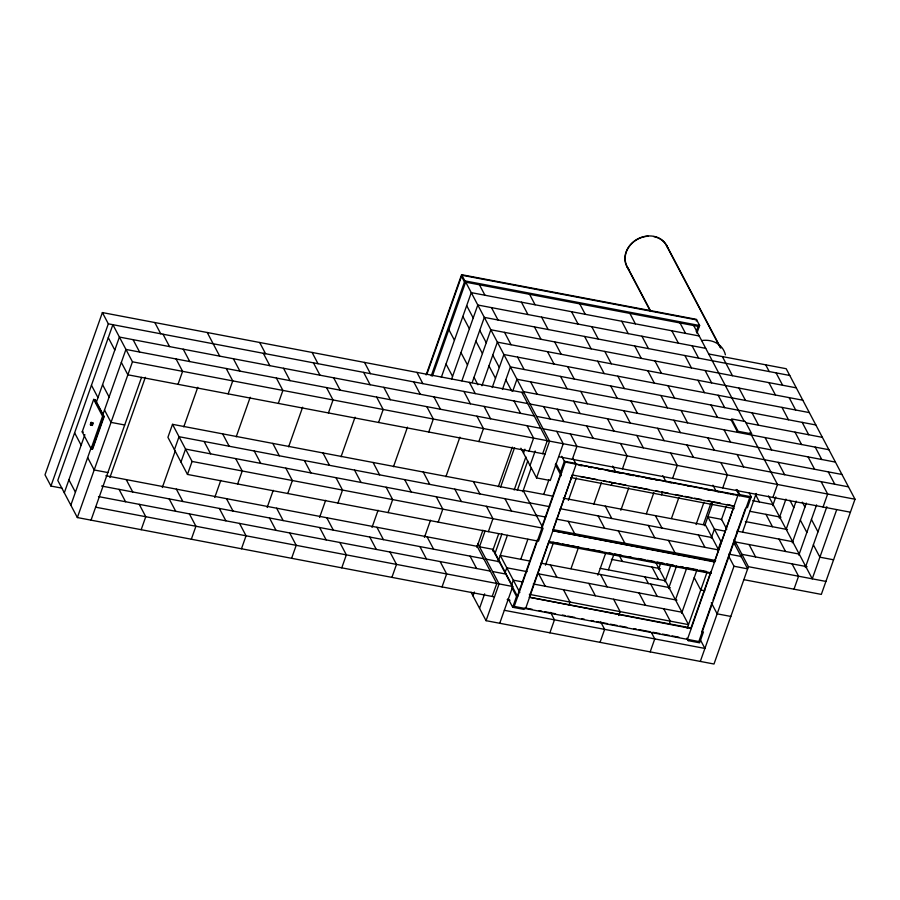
<?xml version="1.0" encoding="UTF-8"?>
<svg xmlns="http://www.w3.org/2000/svg" width="900" height="900" viewBox="0 0 900 900"><rect width="100%" height="100%" fill="white"/><g stroke="black" fill="none" stroke-linecap="round" stroke-linejoin="round"><path stroke-width="1.35" d="M90.427 424.238L91.08 422.404L92.835 422.764L92.306 425.452L90.551 425.104L90.427 424.238L91.8 424.507M90.551 425.104L91.586 423.36L91.08 422.404M524.07 392.76L102.386 312.57L45 474.806L50.929 486.056L61.965 488.149M50.929 486.056L108.326 323.82L102.386 312.57M82.192 431.854L93.668 399.397L95.265 399.701L104.164 416.576L92.677 449.021L91.08 448.729L82.192 431.854L83.329 432.067M64.305 492.806L84.881 434.644M96.109 402.919L119.407 337.061L534.24 415.946M70.83 505.181L91.406 447.019M102.634 415.294L125.933 349.436L540.765 428.321M91.08 448.729L102.566 416.272L93.668 399.397M92.228 448.942L103.703 416.498L94.804 399.623M77.355 517.556L132.457 361.811L112.883 324.686L57.78 480.431L77.355 517.556L494.471 596.88M91.035 520.155L141.536 377.392M109.89 477.562L145.35 377.314M178.009 384.322L182.599 371.34L176.074 358.976M172.507 424.327L167.917 437.31L187.481 474.435L538.504 541.192L543.094 528.21L192.083 461.452L172.507 424.327L523.519 491.085M141.176 529.695L145.766 516.712L139.241 504.338M174.442 449.685L179.032 436.702L530.044 503.46M162.315 487.53L175.376 450.596M183.78 426.859L197.775 387.281M180.968 462.06L185.558 449.077L536.569 515.835M187.481 474.435L192.083 461.452M228.15 393.863L232.74 380.88L226.215 368.505M191.329 539.235L195.919 526.252L189.394 513.877M214.74 497.498L220.804 480.353M236.205 436.826L250.2 397.26M237.634 483.975L242.224 470.993L235.699 458.618M278.303 403.402L282.892 390.42L276.368 378.045M241.47 548.764L246.06 535.793L239.535 523.418M267.165 507.465L273.229 490.32M288.63 446.794L302.625 407.228M287.775 493.504L292.365 480.532L285.84 468.157M328.444 412.931L333.034 399.96L326.509 387.585M291.611 558.304L296.201 545.321L289.688 532.946M319.59 517.433L325.654 500.287M341.044 456.761L355.05 417.195M337.928 503.044L342.517 490.061L335.993 477.686M378.585 422.471L383.175 409.489L376.65 397.114M341.764 567.844L346.354 554.861L339.829 542.486M372.015 527.411L378.079 510.266M393.469 466.729L407.475 427.162M426.116 374.951L461.588 274.68L696.364 319.331L699.626 325.519L696.904 333.214M426.881 374.209L461.891 275.243L696.656 319.894L696.274 320.974M431.246 375.874L464.85 280.868L461.588 274.68M432.394 376.088L465.615 282.173M388.069 512.584L392.659 499.601L386.134 487.226M441.349 377.246L471.274 292.635L699.21 335.981M428.738 432.011L433.327 419.029L426.803 406.654M451.62 379.046L477.799 305.01L705.735 348.356M391.905 577.373L396.495 564.401L389.97 552.026M461.88 380.846L484.324 317.385L789.761 375.469M472.151 382.635L490.849 329.76L796.286 387.844M424.44 537.379L430.504 520.234M445.894 476.707L459.9 437.13M481.939 385.762L497.374 342.135L802.8 400.219M438.21 522.113L442.8 509.141L436.275 496.766M492.21 387.562L503.899 354.51L809.325 412.594M478.879 441.54L483.469 428.569L476.944 416.194M502.436 389.475L510.424 366.885L815.85 424.969M442.046 586.913L446.647 573.93L440.123 561.555M512.741 391.162L516.949 379.26L732.577 420.266M476.865 547.346L482.929 530.201M498.319 486.675L512.325 447.109M479.419 546.998L485.032 531.101M500.501 487.406L514.553 447.671M488.363 531.653L492.952 518.67L486.428 506.295M473.006 595.924L474.39 592.031M523.507 453.161L524.914 449.19M492.626 550.924L498.713 533.711M514.17 490.005L525.881 456.896M529.02 451.08L533.61 438.098L527.085 425.723M494.921 553.714L501.952 533.835M517.365 490.264L527.726 460.991M479.531 608.299L484.639 593.854M530.033 465.536L535.185 450.99M498.015 561.791L507.364 535.354M522.799 491.726L531.214 467.933M492.199 596.452L496.789 583.47L476.775 545.512M542.7 453.679L547.29 440.696L521.786 392.332M734.074 539.46L748.429 566.685L713.992 664.02L486.056 620.674L499.061 583.898L477.765 543.499M556.717 431.359L563.243 443.734L550.238 480.51L536.558 477.911L549.574 441.135L466.054 282.735M504.956 572.985L506.79 567.788L527.119 571.658M511.481 585.36L513.315 580.163L522.799 581.974M520.864 559.08L527.884 539.246M543.78 494.303L548.921 479.767M499.736 623.273L512.741 586.508L493.166 549.382L479.498 546.784M524.475 608.355L524.092 609.435L512.696 607.275L516.521 596.452L511.931 587.768M561.656 472.286L560.52 472.072L564.345 461.261L561.724 456.289M517.185 596.61L537.266 539.854M541.462 527.985L561.071 472.556M565.099 462.555L514.215 606.409L698.839 641.52L749.722 497.666L564.806 461.993M572.332 459.315L576.923 446.332L570.398 433.957M575.359 464.512L575.741 463.421L573.12 458.46M529.515 596.137L549.124 540.709M552.859 530.145L572.467 474.716M545.467 565.166L553.421 542.7M568.384 500.389L576.337 477.923M570.983 568.688L578.498 547.459M593.775 504.259L601.414 482.692M549.877 632.812L554.467 619.83L550.553 612.405M569.07 604.676L569.981 602.077L563.467 589.702M611.303 485.269L612.225 482.67M622.474 468.855L627.064 455.873L620.539 443.498M597.87 575.201L605.779 552.847M620.842 510.266L628.785 487.822M608.467 569.7L613.597 555.199M696.229 331.673L698.107 326.385M600.03 642.352L604.62 629.37L600.705 621.945M646.391 513.709L653.861 492.593M618.75 615.51L620.134 611.617L613.609 599.242M661.455 494.809L662.366 492.21M672.626 478.384L677.216 465.412L670.691 453.037M671.456 518.479L678.926 497.363M658.485 569.43L660.825 562.804M665.01 581.805L670.894 565.166M668.554 588.577L676.508 566.1M650.171 651.881L654.761 638.91L651.499 632.722M696.06 524.565L704.002 502.132M675.461 599.873L686.768 567.9M703.373 524.543L710.842 503.426M669.364 623.745L670.275 621.146L663.75 608.771M711.596 504.338L712.519 501.739M704.711 525.712L712.451 503.82M722.768 487.924L727.357 474.941L720.832 462.566M681.604 613.327L696.982 569.869M711.236 538.087L714.409 529.121L725.355 531.202M721.406 519.773L726.221 506.194M687.195 628.346L706.871 572.704M717.66 550.744L720.934 541.496L707.884 516.746L721.564 519.345L726.784 529.245M690.885 628.234L710.955 571.477M714.229 562.241L734.299 505.496M687.442 639.349L738.034 494.944L576.202 464.164L525.611 608.569L525.319 608.006L532.17 609.311M702.281 631.789L703.429 632.002L699.604 642.814L688.207 640.654L688.59 639.562M737.235 489.668L739.856 494.64L739.474 495.72L736.2 489.51M701.809 631.721L712.08 602.685M713.014 600.041L745.234 508.984M749.284 493.076L751.252 496.8L747.428 507.623L746.28 507.397M734.456 544.523L735.379 541.935L799.2 554.074M742.68 531.709L756.214 493.47M700.312 661.421L733.984 566.246L728.764 556.346M740.981 556.898L741.904 554.31L807.086 566.707M772.909 497.464L777.499 484.481L750.105 432.506M772.717 505.654L775.8 496.935M779.242 518.029L785.925 499.129M786.15 529.324L796.14 501.075M792.293 542.779L806.321 503.123M798.817 555.154L816.581 504.911M793.98 589.196L798.57 576.214L792.045 563.839M823.061 506.993L827.651 494.021L821.126 481.646M805.342 567.529L826.852 506.711M836.73 509.591L812.25 578.812L768.533 495.911M708.705 353.981L786.195 368.719L855 499.219L821.329 594.394L743.839 579.656M92.228 423.405L92.228 425.036M464.85 280.868L699.626 325.519M699.244 326.599L464.468 281.947L461.509 276.322M746.235 422.865L822.375 437.344M523.474 391.635L828.9 449.719M108.326 323.82L527.715 403.571M529.999 404.01L835.425 462.094M536.524 416.385L841.95 474.469M543.049 428.76L848.475 486.844M132.457 361.811L855 499.219M544.984 454.118L127.867 374.794L121.343 362.419M558.653 456.716L850.41 512.201M564.345 461.261L575.741 463.421M739.856 494.64L751.252 496.8M579.308 465.334L582.019 465.84M588.791 467.134L591.502 467.651M598.275 468.934L600.986 469.451M607.77 470.745L614.543 472.027M617.254 472.545L619.965 473.062M626.738 474.345L633.521 475.639M636.232 476.156L638.944 476.674M645.716 477.956L652.489 479.25M655.2 479.767L657.911 480.274M668.756 482.344L671.467 482.861M687.724 485.944L690.435 486.461M706.702 489.555L709.414 490.072M718.852 491.861L716.186 491.366L712.924 485.179M725.501 493.132L728.156 493.639M730.811 494.145L733.477 494.651M752.648 500.681L773.1 504.574M580.601 476.539L597.06 479.678M603.923 480.971L606.668 481.5M609.401 482.017L616.264 483.322M619.009 483.84L625.86 485.145M632.722 486.45L649.181 489.589M656.033 490.882L658.778 491.411M661.523 491.929L668.374 493.234M675.236 494.539L682.087 495.844M684.832 496.361L691.695 497.666M694.44 498.195L701.291 499.489M708.154 500.794L710.899 501.322M713.633 501.84L720.495 503.145M727.346 504.45L734.501 506.317L572.377 474.975M749.689 511.256L780.998 517.207M570.645 477.54L734.197 508.635M745.369 521.561L787.511 529.582M552.476 496.091L523.226 490.522L542.441 526.972M563.265 498.139L705.566 525.195L718.616 549.945L556.222 519.064M736.988 531.101L792.675 541.699M102.566 416.272L104.164 416.576M124.706 424.98L111.026 422.381L104.501 410.006M833.569 559.789L819.9 557.19L813.375 544.815M529.751 502.897L549.697 506.689M560.183 508.68L712.091 537.57M90.653 423.124L92.835 422.764M91.586 423.36L92.948 423.619M91.361 424.474L92.734 424.733M536.276 515.273L545.58 517.039M728.831 554.13L741.139 556.47M553.433 529.673L715.658 560.52M748.429 566.685L825.919 581.423M733.984 566.246L747.664 568.845L734.614 544.095M552.96 542.273L559.822 543.577M562.556 544.106L569.419 545.411M572.164 545.929L579.015 547.234M585.877 548.539L588.623 549.056M591.356 549.585L602.336 551.666M609.188 552.971L611.933 553.489M614.678 554.017L621.529 555.322M628.391 556.627L631.136 557.145M637.988 558.45L644.85 559.755M647.595 560.273L654.446 561.577M657.191 562.095L664.054 563.4M666.788 563.929L673.65 565.234M680.501 566.528L683.246 567.056M685.991 567.574L696.96 569.666M699.705 570.184L706.567 571.489M548.842 542.644L711.067 573.502M611.359 559.339L660.33 568.654M107.865 472.567L94.196 469.969L87.671 457.594M600.143 568.339L665.381 580.748M105.874 475.729L477.214 546.345M704.857 590.783L700.751 590.006L694.226 577.631M530.089 561.082L500.265 555.413L519.84 592.538M540.923 563.153L670.309 587.756M101.554 486.034L483.739 558.72M486.022 559.148L499.691 561.757M537.964 573.716L676.946 600.154M730.822 616.433L717.154 613.834L711.281 602.696M98.46 496.586L490.264 571.095M492.548 571.523L506.216 574.132M533.261 583.965L682.11 612.27M95.625 507.184L512.741 586.508M529.324 594.349L688.511 624.623L656.246 563.423M516.521 596.452L517.658 596.678L492.772 549.484M507.161 599.704L509.996 600.244M539.033 610.616L541.778 611.145M544.511 611.663L555.491 613.755M562.342 615.049L565.087 615.577M567.832 616.095L574.684 617.4M581.546 618.705L584.291 619.222M591.143 620.528L593.887 621.056M596.633 621.574L607.601 623.655M610.346 624.184L617.209 625.489M619.942 626.006L626.805 627.311M633.656 628.616L636.401 629.134M639.146 629.663L650.115 631.744M652.86 632.273L659.722 633.566M662.467 634.095L669.319 635.4M672.064 635.918L678.915 637.222M504.326 610.301L704.903 648.439L700.335 639.776M776.081 372.87L782.606 385.245M789.131 397.62L795.656 409.995M802.181 422.37L808.706 434.745M815.231 447.12L821.756 459.495M828.27 471.87L834.795 484.245M765.686 364.826L769.241 371.576M768.926 382.646L775.451 395.021M781.976 407.396L788.501 419.771M795.026 432.146L801.551 444.521M808.076 456.896L814.601 469.271M802.305 502.132L804.915 507.082M811.44 519.457L817.965 531.832M666.36 244.879L720.821 348.165M719.955 347.062L666.146 245.002A22.286 19.125 -27.8 0 0 653.659 236.542M722.374 356.591L732.465 375.705M738.979 388.08L745.504 400.455M752.029 412.83L758.554 425.205M765.079 437.58L771.604 449.955M778.129 462.33L784.654 474.705M789.885 500.265L793.8 507.69M800.325 520.065L806.85 532.44M693.337 324.844L744.232 421.369M679.658 322.245L685.53 333.382M692.055 345.757L698.58 358.132M705.105 370.507L711.63 382.882M718.155 395.257L724.68 407.632M731.205 420.007L737.73 432.382M671.861 330.784L678.386 343.159M684.911 355.534L691.436 367.909M697.961 380.284L704.475 392.659M711 405.034L717.525 417.409M724.05 429.784L730.575 442.159M737.1 454.534L743.625 466.909M755.505 494.55L759.42 501.964M765.945 514.339L772.47 526.714M778.995 539.089L785.52 551.464M650.092 310.061L627.401 267.019A22.286 19.125 -27.8 0 1 625.14 258.57M627.188 267.142L650.52 311.411M707.783 437.816L714.308 450.191M629.516 312.716L635.389 323.854M641.914 336.229L648.439 348.593M654.964 360.968L661.489 373.343M668.014 385.718L674.539 398.093M681.064 410.468L687.589 422.843M749.048 544.534L755.572 556.909M621.709 321.244L628.234 333.619M634.759 345.994L641.284 358.369M647.809 370.744L654.334 383.119M660.859 395.494L667.384 407.869M673.909 420.244L680.434 432.619M686.959 444.994L693.484 457.369M657.641 428.287L664.166 440.662M579.375 303.176L585.248 314.314M591.773 326.689L598.298 339.064M604.822 351.439L611.336 363.814M617.861 376.189L624.386 388.564M630.911 400.939L637.436 413.314M698.423 534.971L704.947 547.346M662.783 475.639L666.045 481.826M710.674 572.276L710.977 572.839L548.842 541.496M571.567 311.715L578.092 324.09M584.617 336.465L591.143 348.84M597.668 361.215L604.192 373.59M610.717 385.954L617.242 398.329M623.768 410.704L630.293 423.079M636.806 435.454L643.331 447.829M607.489 418.748L614.014 431.123M655.425 515.666L661.95 528.041M668.475 540.416L675 552.791M529.222 293.636L535.095 304.774M541.62 317.149L548.145 329.524M554.67 341.899L561.195 354.274M567.72 366.649L574.245 379.024M580.77 391.399L587.295 403.774M648.27 525.442L654.795 537.817M612.641 466.099L615.904 472.286M521.426 302.175L527.951 314.55M534.476 326.925L541.001 339.3M547.515 351.675L554.04 364.05M560.565 376.425L567.09 388.8M573.615 401.175L580.14 413.55M586.665 425.925L593.19 438.3M652.016 567.067L658.541 579.442M686.891 638.168L688.207 640.654M650.7 584.021L657.225 596.396M557.347 409.207L563.873 421.582M644.861 576.844L648.428 583.594M605.284 506.126L611.809 518.501M618.334 530.876L624.859 543.251M479.081 284.108L484.954 295.245M491.479 307.62L498.004 319.984M504.529 332.359L511.054 344.734M517.579 357.109L524.104 369.484M530.629 381.859L537.154 394.234M543.668 406.609L550.192 418.984M619.121 555.244L622.384 561.431M638.989 592.931L645.514 605.306M598.129 515.903L604.654 528.278M555.93 463.376L560.52 472.072M555.289 464.591L561.161 475.729M466.684 305.618L473.209 317.993M479.734 330.368L486.259 342.743M492.784 355.118L499.309 367.493M505.834 379.868L511.706 391.005M514.046 400.973L520.571 413.348M600.559 574.493L607.084 586.867M462.859 316.429L469.384 328.804M475.909 341.179L482.434 353.554M488.959 365.929L495.484 378.304M568.181 521.336L574.706 533.711M520.909 448.211L536.558 477.911M588.847 583.403L595.373 595.766M448.571 329.096L454.444 340.234M460.969 352.598L467.494 364.973M474.019 377.348L477.934 384.772M484.099 406.418L490.624 418.793M469.361 382.354L475.29 393.604M463.894 391.444L470.419 403.819M446.029 364.027L452.554 376.402M550.418 564.952L556.942 577.327M504.968 498.69L511.493 511.065M538.706 573.863L545.231 586.238M433.946 396.877L440.471 409.252M416.936 372.386L422.865 383.636M473.377 481.545L479.902 493.92M413.752 381.904L420.277 394.279M454.826 489.161L461.351 501.525M508.106 598.579L512.696 607.275M383.805 387.338L390.33 399.713M470.059 556.121L476.584 568.496M423.236 472.016L429.75 484.391M364.511 362.419L370.44 373.669M363.611 372.364L370.125 384.739M471.049 592.211L486.056 620.674M404.685 479.621L411.21 491.996M427.072 536.805L433.598 549.18M333.664 377.809L340.189 390.184M419.918 546.581L426.442 558.956M373.084 462.476L379.609 474.851M312.086 352.451L318.015 363.701M313.459 362.835L319.984 375.21M354.532 470.081L361.058 482.456M376.92 527.276L383.445 539.651M283.511 368.269L290.036 380.644M369.776 537.041L376.301 549.416M322.942 452.936L329.468 465.311M259.661 342.484L265.59 353.723M263.317 353.295L269.843 365.67M304.391 460.541L310.916 472.916M326.779 517.736L333.304 530.111M233.37 358.729L239.895 371.104M319.624 527.512L326.149 539.887M272.79 443.407L279.315 455.782M207.236 332.505L219.69 356.13M254.25 451.012L260.775 463.387M276.637 508.196L283.162 520.571M183.229 349.2L189.754 361.575M269.483 517.972L276.007 530.347M222.649 433.868L229.174 446.243M163.024 334.226L169.549 346.601M154.811 322.537L160.751 333.787M204.097 441.473L210.623 453.848M226.485 498.668L233.01 511.043M133.076 339.66L139.601 352.035M219.341 508.433L225.866 520.808M108.293 337.669L114.817 350.044M176.344 489.127L182.869 501.502M169.189 498.904L175.714 511.279M102.566 384.649L109.091 397.024M91.451 385.256L97.976 397.631M126.203 479.588L132.727 491.963M119.047 489.364L125.573 501.739M74.621 432.844L81.146 445.219M68.906 479.824L75.42 492.199M629.46 270.191A22.534 19.339 -27.8 0 1 637.031 239.299A22.534 19.339 -27.8 0 1 667.89 248.366M625.174 257.287A22.286 19.125 -27.8 0 1 648.113 236.194M701.584 340.571A23.985 20.576 -27.8 0 1 725.389 354.803M745.268 421.526L731.587 418.928L738.113 431.303L751.793 433.901L745.268 421.526M714.51 561.454L552.668 530.674L714.803 562.016L714.51 561.454M690.975 627.975L529.144 597.195L691.268 628.538L690.975 627.975"/></g></svg>
